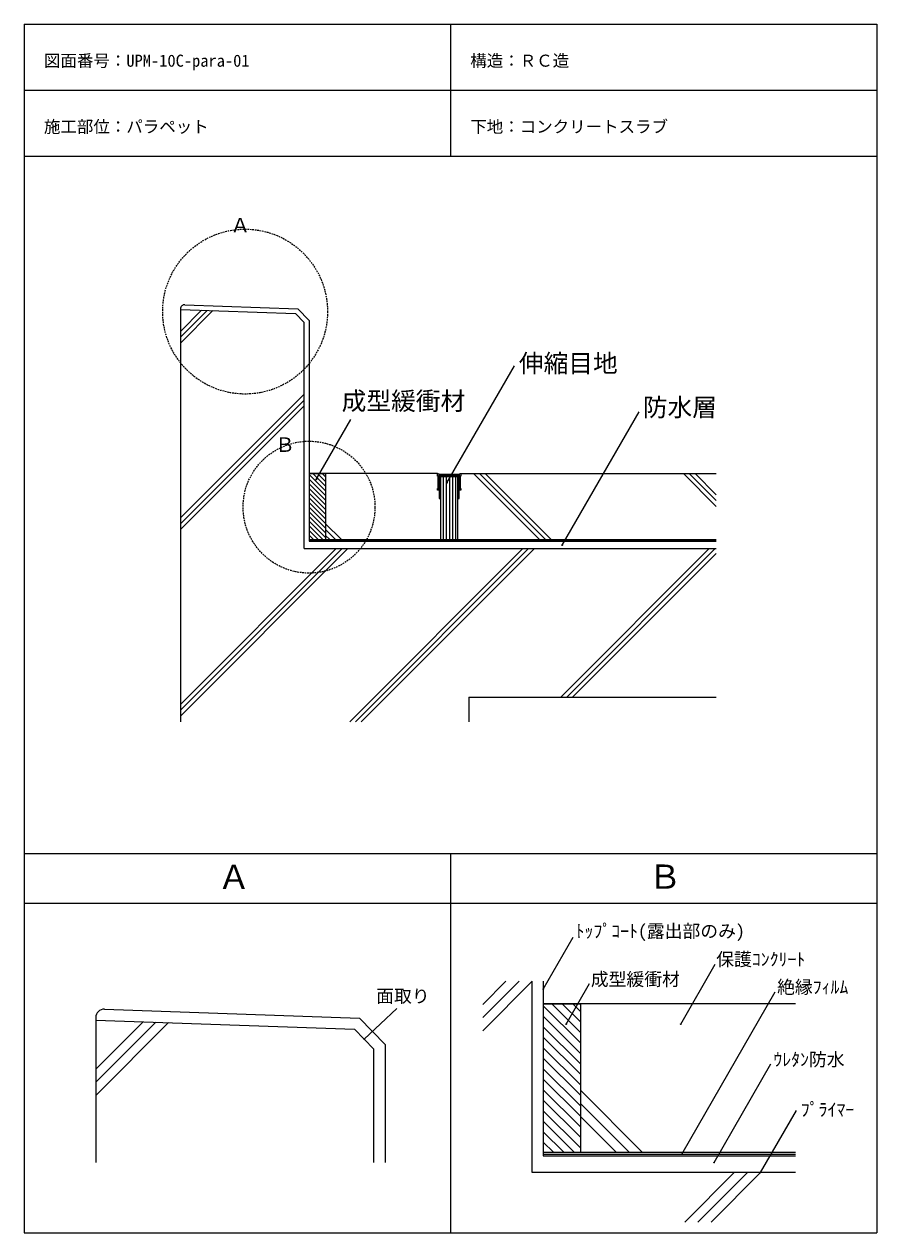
# Model space of a CAD drawing. Units: millimetres, scale not verified. Extents: x -517 to 518, y -673 to 792.
import ezdxf
from ezdxf.enums import TextEntityAlignment as Align

# ---------------------------------------------------------------- set-up
doc = ezdxf.new("R2010")
doc.units = ezdxf.units.MM
doc.header["$PDMODE"] = 32
doc.header["$PDSIZE"] = 0.8
doc.linetypes.add('DASHED2', pattern=[3, 2, -1])
doc.layers.add('0-0', color=7, linetype='Continuous', lineweight=13)
doc.styles.add('ＭＳ ゴシック', font='')
doc.styles.get('ＭＳ ゴシック').set_extended_font_data('MS Gothic')

msp = doc.modelspace()

# ---------------------------------------------------------------- linework, layer by layer
at = {"layer": '0-0'}
for p, q in [((-516.864, 792.357), (-516.864, -673.469)), ((-516.864, 792.357), (517.853, 792.357)), ((0.494, 792.357), (0.494, 632.357)), ((517.853, 792.357), (517.853, -673.469)), ((-516.864, 712.357), (517.853, 712.357)), ((-516.864, 632.357), (517.853, 632.357)), ((-327.137, 446.284), (-327.137, -53.716)), ((-327.137, 446.284), (-187.557, 441.409)), ((-327.137, 419.833), (-301.579, 445.391)), ((-327.137, 412.762), (-294.747, 445.153)), ((-327.137, 405.691), (-287.914, 444.914)), ((-187.557, 441.409), (-177.137, 430.619)), ((-177.137, 156.284), (-177.137, 430.619)), ((-3.903, 236.081), (78.149, 378.199)), ((-327.137, 193.559), (-177.137, 343.559)), ((-327.137, 186.488), (-177.137, 336.488)), ((-327.137, 179.416), (-177.137, 329.416)), ((-162.386, 240.161), (-120.441, 312.813)), ((136.056, 160.612), (229.394, 322.278)), ((-15.146, 247.284), (-171.137, 247.284)), ((12.854, 247.284), (322.863, 247.284)), ((28.509, 247.284), (108.509, 167.284)), ((35.58, 247.284), (115.58, 167.284)), ((42.651, 247.284), (122.651, 167.284)), ((283.067, 247.284), (322.863, 207.488)), ((290.138, 247.284), (322.863, 214.56)), ((297.209, 247.284), (322.863, 221.631)), ((-151.137, 186.514), (-131.907, 167.284)), ((-151.137, 179.443), (-138.979, 167.284)), ((-171.137, 167.284), (322.863, 167.284)), ((-151.137, 172.372), (-146.05, 167.284)), ((-327.137, -32.716), (-138.138, 156.284)), ((-327.137, -39.787), (-131.067, 156.284)), ((-327.137, -46.858), (-123.996, 156.284)), ((-177.137, 156.284), (322.863, 156.284)), ((-121.864, -53.716), (88.136, 156.284)), ((-114.793, -53.716), (95.207, 156.284)), ((-107.722, -53.716), (102.278, 156.284)), ((134.41, -23.716), (314.41, 156.284)), ((141.481, -23.716), (321.481, 156.284)), ((148.552, -23.716), (322.863, 150.594)), ((22.863, -23.716), (322.863, -23.716)), ((22.863, -23.716), (22.863, -53.716)), ((-516.864, -213.469), (517.853, -213.469)), ((0.494, -213.469), (0.494, -673.469)), ((-516.864, -273.469), (517.853, -273.469)), ((113.136, -377.764), (149.445, -314.876)), ((279.854, -420.234), (321.753, -347.662)), ((39.636, -428.369), (99.636, -368.369)), ((39.636, -412.459), (83.726, -368.369)), ((39.636, -396.549), (67.816, -368.369)), ((140.872, -420.234), (169.307, -370.983)), ((419.151, -395.668), (113.136, -395.668)), ((281.037, -577.918), (394.506, -381.384)), ((-64.533, -401.581), (-104.127, -438.503)), ((-429.905, -415.397), (-429.905, -588.343)), ((-429.905, -415.397), (-115.85, -426.364)), ((-429.905, -474.912), (-372.398, -417.405)), ((-429.905, -490.821), (-357.025, -417.942)), ((-429.905, -506.731), (-341.652, -418.479)), ((-115.85, -426.364), (-92.405, -450.642)), ((-92.405, -588.343), (-92.405, -450.642)), ((320.257, -588.028), (389.3, -468.442)), ((158.136, -500.58), (233.223, -575.668)), ((158.136, -516.49), (217.314, -575.668)), ((376.704, -600.418), (420.197, -525.086)), ((158.136, -532.4), (201.404, -575.668)), ((113.136, -575.668), (419.151, -575.668)), ((284.885, -660.418), (344.885, -600.418)), ((300.794, -660.418), (360.794, -600.418)), ((316.704, -660.418), (376.704, -600.418)), ((-516.864, -673.469), (517.853, -673.469))]:
    msp.add_line(p, q, dxfattribs=at)
at = {"layer": '0-0', "color": 4}
for p, q in [((-327.137, 447.11), (-327.137, 446.284)), ((-321.963, 452.107), (-184.925, 447.321)), ((-184.925, 447.321), (-171.137, 433.044)), ((113.136, -368.369), (113.136, -580.168)), ((-419.556, -402.25), (-109.927, -413.063)), ((-429.905, -412.244), (-429.905, -415.397)), ((-109.927, -413.063), (-78.905, -445.187)), ((-78.905, -445.187), (-78.905, -588.343)), ((113.136, -580.168), (419.151, -580.168))]:
    msp.add_line(p, q, dxfattribs=at)
at = {"layer": '0-0', "color": 5}
for p, q in [((-171.137, 247.284), (-151.137, 247.284)), ((-171.137, 246.221), (-151.137, 226.221)), ((-171.137, 240.564), (-151.137, 220.564)), ((-171.137, 234.907), (-151.137, 214.907)), ((-166.543, 247.284), (-151.137, 231.878)), ((-160.886, 247.284), (-151.137, 237.535)), ((-155.23, 247.284), (-151.137, 243.192)), ((-151.137, 247.284), (-151.137, 167.284)), ((-15.146, 247.284), (-14.146, 247.284)), ((-15.146, 244.284), (-15.146, 247.284)), ((-14.646, 244.284), (-15.146, 244.284)), ((-14.646, 229.284), (-14.646, 244.284)), ((-14.146, 247.284), (-13.646, 246.784)), ((-13.646, 246.784), (-1.146, 246.784)), ((-13.646, 245.784), (-13.646, 243.784)), ((11.354, 245.784), (-13.646, 245.784)), ((-13.646, 245.784), (-13.646, 227.284)), ((11.354, 245.784), (-13.646, 245.784)), ((-13.646, 243.784), (-13.146, 243.784)), ((-13.146, 243.784), (-13.146, 217.284)), ((-12.146, 245.284), (9.854, 245.284)), ((-12.146, 244.284), (-12.146, 245.284)), ((-10.146, 244.284), (-12.146, 244.284)), ((-12.146, 243.784), (-10.146, 243.784)), ((-12.146, 232.284), (-12.146, 243.784)), ((-11.146, 243.784), (8.854, 243.784)), ((-11.146, 167.284), (-11.146, 243.784)), ((-10.146, 243.784), (-10.146, 244.284)), ((-7.932, 167.284), (-7.932, 243.784)), ((-4.182, 167.284), (-4.182, 243.784)), ((-1.146, 246.784), (11.354, 246.784)), ((-0.432, 167.284), (-0.432, 243.784)), ((3.318, 167.284), (3.318, 243.784)), ((7.068, 167.284), (7.068, 243.784)), ((7.854, 244.284), (7.854, 243.784)), ((9.854, 244.284), (7.854, 244.284)), ((7.854, 243.784), (9.854, 243.784)), ((8.854, 243.784), (8.854, 167.284)), ((9.854, 245.284), (9.854, 244.284)), ((9.854, 243.784), (9.854, 232.284)), ((10.854, 243.784), (11.354, 243.784)), ((10.854, 217.284), (10.854, 243.784)), ((11.354, 246.784), (11.854, 247.284)), ((11.354, 243.784), (11.354, 245.784)), ((11.354, 227.284), (11.354, 245.784)), ((11.854, 247.284), (12.854, 247.284)), ((12.354, 244.284), (12.354, 229.284)), ((12.854, 244.284), (12.354, 244.284)), ((12.854, 247.284), (12.854, 244.284)), ((-171.137, 229.251), (-151.137, 209.251)), ((-171.137, 223.594), (-151.137, 203.594)), ((-15.146, 229.284), (-14.646, 229.284)), ((-15.146, 227.284), (-15.146, 229.284)), ((-13.646, 227.284), (-15.146, 227.284)), ((-11.646, 232.284), (-12.146, 232.284)), ((-12.146, 231.284), (-11.646, 232.284)), ((-12.146, 218.284), (-12.146, 231.284)), ((9.354, 232.284), (9.854, 231.284)), ((9.854, 232.284), (9.354, 232.284)), ((9.854, 231.284), (9.854, 218.284)), ((12.854, 227.284), (11.354, 227.284)), ((12.354, 229.284), (12.854, 229.284)), ((12.854, 229.284), (12.854, 227.284)), ((-171.137, 217.937), (-151.137, 197.937)), ((-171.137, 212.28), (-151.137, 192.28)), ((-171.137, 206.623), (-151.137, 186.623)), ((-13.146, 217.284), (-12.146, 217.284)), ((-11.646, 218.284), (-12.146, 218.284)), ((-12.146, 217.284), (-11.646, 218.284)), ((9.354, 218.284), (9.854, 217.284)), ((9.854, 218.284), (9.354, 218.284)), ((9.854, 217.284), (10.854, 217.284)), ((-171.137, 200.966), (-151.137, 180.966)), ((-171.137, 195.309), (-151.137, 175.309)), ((-171.137, 189.653), (-151.137, 169.653)), ((-171.137, 183.996), (-154.426, 167.284)), ((-171.137, 178.339), (-160.082, 167.284)), ((-171.137, 172.682), (-165.739, 167.284)), ((-171.137, 166.284), (322.863, 166.284)), ((113.136, -395.668), (158.136, -395.668)), ((123.473, -395.668), (158.136, -430.331)), ((136.201, -395.668), (158.136, -417.603)), ((148.929, -395.668), (158.136, -404.875)), ((158.136, -395.668), (158.136, -575.668)), ((113.136, -398.059), (158.136, -443.059)), ((113.136, -410.787), (158.136, -455.787)), ((113.136, -423.515), (158.136, -468.515)), ((113.136, -436.242), (158.136, -481.242)), ((113.136, -448.97), (158.136, -493.97)), ((113.136, -461.698), (158.136, -506.698)), ((113.136, -474.426), (158.136, -519.426)), ((113.136, -487.154), (158.136, -532.154)), ((113.136, -499.882), (158.136, -544.882)), ((113.136, -512.61), (158.136, -557.61)), ((113.136, -525.338), (158.136, -570.338)), ((113.136, -538.066), (150.738, -575.668)), ((113.136, -550.794), (138.01, -575.668)), ((113.136, -563.522), (125.282, -575.668)), ((113.136, -577.918), (419.151, -577.918))]:
    msp.add_line(p, q, dxfattribs=at)
at = {"layer": '0-0', "color": 4}
msp.add_lwpolyline([(-171.137, 433.044), (-171.137, 165.284), (322.863, 165.284)], dxfattribs=at)
at = {"layer": '0-0'}
msp.add_lwpolyline([(419.151, -600.418), (99.636, -600.418), (99.636, -368.369)], dxfattribs=at)
at = {"layer": '0-0', "color": 1, "linetype": 'DASHED2'}
for centre, radius in [((-248.741, 443.78), 100), ((-171.137, 206.623), 80)]:
    msp.add_circle(centre, radius, dxfattribs=at)
at = {"layer": '0-0', "color": 4}
for centre, radius in [((-322.137, 447.11), 5), ((-419.905, -412.244), 10)]:
    msp.add_arc(centre, radius, 88, 180, dxfattribs=at)
at = {"layer": '0-0'}
for p in [(-162.386, 240.161), (-3.903, 236.081), (136.056, 160.612), (113.136, -377.764), (123.473, -395.668), (140.872, -420.234), (279.854, -420.234), (-104.127, -438.503), (281.037, -577.918), (320.257, -588.028), (376.704, -600.418)]:
    msp.add_point(p, dxfattribs=at)

# ---------------------------------------------------------------- texts
at = {"layer": '0-0', "style": 'ＭＳ ゴシック'}
for s, height, p in [('図面番号：UPM-10C-para-01', 14.66, (-492.864, 736.357)), ('構造：ＲＣ造', 14.66, (24.494, 736.357)), ('施工部位：パラペット', 14.66, (-492.864, 656.357)), ('下地：コンクリートスラブ', 14.66, (24.494, 656.357)), ('Ａ', 17.6, (-266.616, 534.519)), ('伸縮目地', 21.99, (83.479, 363.452)), ('成型緩衝材', 21.99, (-131.584, 317.815)), ('防水層', 21.99, (233.863, 310.171)), ('Ｂ', 17.6, (-212.262, 268.353)), ('Ａ', 29.33, (-282.268, -265.32)), ('Ｂ', 29.33, (240.689, -264.973)), ('ﾄｯﾌﾟｺｰﾄ(露出部のみ)', 15.85, (152.318, -320.203)), ('保護ｺﾝｸﾘｰﾄ', 15.85, (322.923, -354.397)), ('成型緩衝材', 15.85, (170.76, -378.586)), ('絶縁ﾌｨﾙﾑ', 15.85, (396.756, -388.001)), ('面取り', 15.85, (-89.669, -399.021)), ('ｳﾚﾀﾝ防水', 15.85, (392.256, -475.876)), ('ﾌﾟﾗｲﾏｰ', 15.85, (425.561, -536.735))]:
    msp.add_text(s, height=height, dxfattribs=at).set_placement(p, align=Align.BOTTOM_LEFT)

doc.saveas('drawing.dxf')
